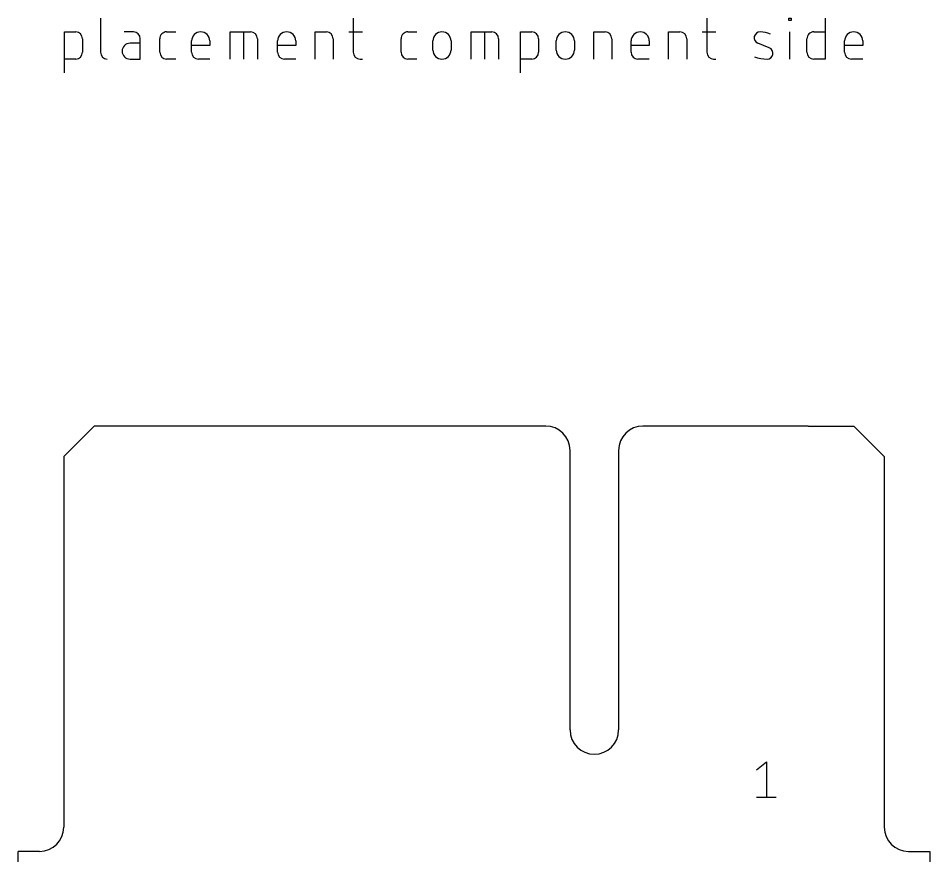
# Model space of a CAD drawing. Extents: x -7.4 to 37.3, y -11.6 to 56.4.
# Drawn here: x 0 to 30, y 28.86 to 56.42 of the extents above; entities that cross this region are included whole.
import ezdxf

# ---------------------------------------------------------------- set-up
doc = ezdxf.new("R2010")
doc.units = 0
doc.layers.add('20', color=30, linetype='CONTINUOUS')
doc.layers.add('21', color=253, linetype='CONTINUOUS')

msp = doc.modelspace()

# ---------------------------------------------------------------- linework, layer by layer
at = {"layer": '20'}
for p, q in [((2.5, 43), (1.5, 42)), ((17.36, 43), (2.5, 43)), ((26, 43), (20.56, 43)), ((26, 43), (27.5, 43)), ((27.5, 43), (28.5, 42)), ((1.5, 42), (1.5, 31)), ((18.16, 33), (18.16, 42.2)), ((19.76, 42.2), (19.76, 33)), ((28.5, 42), (28.5, 31)), ((1.5, 31), (1.5, 29.8)), ((28.5, 31), (28.5, 29.8)), ((0, 1), (0, 29)), ((0.7, 29), (0, 29)), ((29.3, 29), (30, 29)), ((30, 29), (30, 1))]:
    msp.add_line(p, q, dxfattribs=at)
for centre, start, end in [((17.36, 42.2), 0, 90), ((20.56, 42.2), 90, 180), ((18.96, 33), 180, 270), ((18.96, 33), 270, 0), ((0.7, 29.8), 270, 0), ((29.3, 29.8), 180, 270)]:
    msp.add_arc(centre, 0.8, start, end, dxfattribs=at)
at = {"layer": '21'}
for p, q in [((2.7073, 56.4214), (2.7073, 55.2995)), ((11.0281, 56.4214), (11.0281, 55.2995)), ((22.6634, 56.4214), (22.6634, 55.2995)), ((25.3607, 56.3466), (25.3607, 56.4214)), ((25.3607, 56.4214), (25.4355, 56.4214)), ((25.4355, 56.4214), (25.4355, 56.3466)), ((26.5556, 56.4214), (26.5556, 55.0752)), ((25.4355, 56.3466), (25.3607, 56.3466)), ((1.5177, 54.6264), (1.5177, 55.9726)), ((1.5177, 55.9726), (1.8916, 55.9726)), ((3.7908, 55.9726), (3.4916, 55.9726)), ((4.8837, 55.9726), (5.1829, 55.9726)), ((6.9718, 55.0752), (6.9718, 55.9726)), ((6.9718, 55.9726), (7.6449, 55.9726)), ((7.4205, 55.0752), (7.4205, 55.9726)), ((9.7678, 55.0752), (9.7678, 55.9726)), ((9.7678, 55.9726), (10.1417, 55.9726)), ((10.8785, 55.9726), (11.3273, 55.9726)), ((12.8231, 55.9726), (13.1222, 55.9726)), ((14.9111, 55.0752), (14.9111, 55.9726)), ((14.9111, 55.9726), (15.5842, 55.9726)), ((15.3598, 55.0752), (15.3598, 55.9726)), ((16.5294, 54.6264), (16.5294, 55.9726)), ((16.5294, 55.9726), (16.9033, 55.9726)), ((18.9391, 55.0752), (18.9391, 55.9726)), ((18.9391, 55.9726), (19.313, 55.9726)), ((21.403, 55.0752), (21.403, 55.9726)), ((21.403, 55.9726), (21.777, 55.9726)), ((22.5138, 55.9726), (22.9625, 55.9726)), ((25.3981, 55.0752), (25.3981, 55.9726)), ((26.1816, 55.9726), (26.5556, 55.9726)), ((2.116, 55.7483), (2.116, 55.2995)), ((4.0152, 55.5987), (3.6786, 55.5987)), ((4.0152, 55.0752), (4.0152, 55.7483)), ((4.6594, 55.2995), (4.6594, 55.7483)), ((5.7069, 55.2995), (5.7069, 55.6735)), ((6.3052, 55.5239), (5.7069, 55.5239)), ((6.3052, 55.6735), (6.3052, 55.5239)), ((7.8692, 55.7483), (7.8692, 55.0752)), ((8.5358, 55.2995), (8.5358, 55.6735)), ((9.1341, 55.5239), (8.5358, 55.5239)), ((9.1341, 55.6735), (9.1341, 55.5239)), ((10.3661, 55.7483), (10.3661, 55.0752)), ((12.5987, 55.2995), (12.5987, 55.7483)), ((13.6462, 55.3743), (13.6462, 55.6735)), ((14.2445, 55.6735), (14.2445, 55.3743)), ((15.8086, 55.7483), (15.8086, 55.0752)), ((17.1277, 55.7483), (17.1277, 55.2995)), ((17.7071, 55.3743), (17.7071, 55.6735)), ((18.3054, 55.6735), (18.3054, 55.3743)), ((19.5374, 55.7483), (19.5374, 55.0752)), ((20.1711, 55.2995), (20.1711, 55.6735)), ((20.7694, 55.5239), (20.1711, 55.5239)), ((20.7694, 55.6735), (20.7694, 55.5239)), ((22.0014, 55.7483), (22.0014, 55.0752)), ((24.7181, 55.4491), (24.3442, 55.5987)), ((25.9573, 55.2995), (25.9573, 55.7483)), ((27.1978, 55.2995), (27.1978, 55.6735)), ((27.7962, 55.5239), (27.1978, 55.5239)), ((27.7962, 55.6735), (27.7962, 55.5239)), ((1.8916, 55.0752), (1.5177, 55.0752)), ((3.6786, 55.0752), (4.0152, 55.0752)), ((5.1829, 55.0752), (4.8837, 55.0752)), ((6.3052, 55.0752), (5.9312, 55.0752)), ((9.1341, 55.0752), (8.7602, 55.0752)), ((11.2525, 55.0752), (11.3273, 55.0752)), ((13.1222, 55.0752), (12.8231, 55.0752)), ((16.9033, 55.0752), (16.5294, 55.0752)), ((20.7694, 55.0752), (20.3954, 55.0752)), ((22.8877, 55.0752), (22.9625, 55.0752)), ((26.5556, 55.0752), (26.1816, 55.0752)), ((27.7962, 55.0752), (27.4222, 55.0752)), ((24.3001, 31.6896), (24.6246, 31.9492)), ((24.6246, 31.9492), (24.6246, 30.7808)), ((24.3001, 30.7808), (24.9492, 30.7808))]:
    msp.add_line(p, q, dxfattribs=at)
for centre, radius, start, end in [((1.8916, 55.7483), 0.2244, 0, 90), ((3.7908, 55.7483), 0.2244, 0, 90), ((4.8837, 55.7483), 0.2244, 89.9992, 180), ((6.006, 55.6735), 0.2992, 0, 180), ((7.6449, 55.7483), 0.2244, 0, 90), ((8.835, 55.6735), 0.2992, 0, 180), ((10.1417, 55.7483), 0.2244, 0, 90), ((12.8231, 55.7483), 0.2244, 89.9992, 180), ((13.9454, 55.6735), 0.2992, 0, 180), ((15.5842, 55.7483), 0.2244, 0, 90), ((16.9033, 55.7483), 0.2244, 0, 90), ((18.0063, 55.6735), 0.2992, 0, 180), ((19.313, 55.7483), 0.2244, 0, 90), ((20.4702, 55.6735), 0.2992, 0, 180), ((21.777, 55.7483), 0.2244, 0, 90), ((24.4162, 55.7787), 0.1939, 89.181, 248.1986), ((24.4068, 55.1234), 0.8493, 65.7609, 89.181), ((26.1816, 55.7483), 0.2244, 89.9992, 180), ((27.497, 55.6735), 0.2992, 0, 180), ((3.6786, 55.3369), 0.2618, 90, 270), ((1.8916, 55.2995), 0.2244, 270.0008, 0), ((2.9316, 55.2995), 0.2244, 180, 270), ((4.8837, 55.2995), 0.2244, 180, 270), ((5.9312, 55.2995), 0.2244, 180, 270), ((8.7602, 55.2995), 0.2244, 180, 270), ((11.2525, 55.2995), 0.2244, 180, 270), ((12.8231, 55.2995), 0.2244, 180, 270), ((13.9454, 55.3743), 0.2992, 180, 0), ((16.9033, 55.2995), 0.2244, 270.0008, 0), ((18.0063, 55.3743), 0.2992, 180, 0), ((20.3954, 55.2995), 0.2244, 180, 270), ((22.8877, 55.2995), 0.2244, 180, 270), ((24.6461, 55.269), 0.1939, 269.181, 68.1986), ((26.1816, 55.2995), 0.2244, 180, 270), ((27.4222, 55.2995), 0.2244, 180, 270), ((24.6615, 56.3435), 1.2684, 250.2096, 269.181)]:
    msp.add_arc(centre, radius, start, end, dxfattribs=at)

doc.saveas('drawing.dxf')
